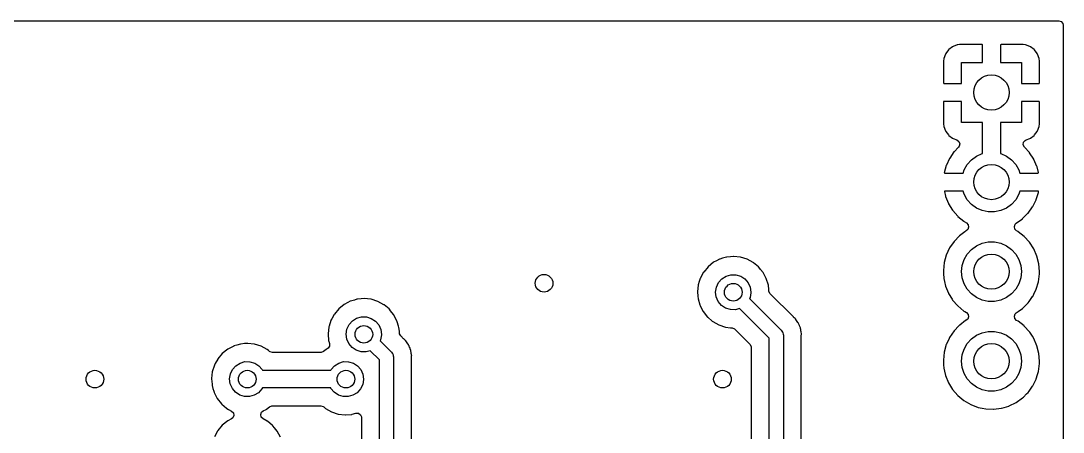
# Model space of a CAD drawing. Extents: x 123.1 to 180.7, y -123.3 to -73.5.
# Drawn here: x 150.94 to 180.47, y -85.2 to -73.53 of the extents above; entities that cross this region are included whole.
import ezdxf

# ---------------------------------------------------------------- set-up
doc = ezdxf.new("R2010")
doc.units = 0
doc.layers.add('BLACK', color=7, linetype='CONTINUOUS')

msp = doc.modelspace()

# ---------------------------------------------------------------- linework, layer by layer
at = {"layer": 'BLACK', "linetype": 'CONTINUOUS'}
for p, q in [((123.189, -73.5335), (180.34, -73.5335)), ((180.34, -73.5335), (180.409, -73.5535)), ((180.409, -73.5535), (180.455, -73.6072)), ((180.455, -73.6072), (180.466, -73.6595)), ((180.466, -73.6595), (180.466, -86.1256)), ((177.217, -74.3593), (177.14, -74.4614)), ((177.229, -74.3467), (177.217, -74.3593)), ((177.331, -74.2702), (177.229, -74.3467)), ((177.347, -74.2617), (177.331, -74.2702)), ((177.467, -74.2165), (177.347, -74.2617)), ((177.483, -74.2129), (177.467, -74.2165)), ((177.534, -74.2074), (177.483, -74.2129)), ((177.54, -74.207), (177.534, -74.2074)), ((178.167, -74.207), (177.54, -74.207)), ((178.175, -74.2087), (178.167, -74.207)), ((178.177, -74.2099), (178.175, -74.2087)), ((178.181, -74.2251), (178.177, -74.2099)), ((178.181, -74.715), (178.181, -74.2251)), ((178.691, -74.2129), (178.689, -74.2205)), ((178.689, -74.2205), (178.689, -74.715)), ((178.692, -74.2115), (178.691, -74.2129)), ((178.707, -74.207), (178.692, -74.2115)), ((179.33, -74.207), (178.707, -74.207)), ((179.336, -74.2074), (179.33, -74.207)), ((179.387, -74.2129), (179.336, -74.2074)), ((179.403, -74.2165), (179.387, -74.2129)), ((179.523, -74.2617), (179.403, -74.2165)), ((179.539, -74.2702), (179.523, -74.2617)), ((179.641, -74.3467), (179.539, -74.2702)), ((179.653, -74.3593), (179.641, -74.3467)), ((179.73, -74.4614), (179.653, -74.3593)), ((177.083, -74.6126), (177.077, -74.6635)), ((177.077, -74.6635), (177.077, -74.6703)), ((177.077, -74.6703), (177.077, -75.2929)), ((177.087, -74.5974), (177.083, -74.6126)), ((177.132, -74.4769), (177.087, -74.5974)), ((177.14, -74.4614), (177.132, -74.4769)), ((179.738, -74.4769), (179.73, -74.4614)), ((179.783, -74.5974), (179.738, -74.4769)), ((179.787, -74.6126), (179.783, -74.5974)), ((179.793, -74.6635), (179.787, -74.6126)), ((179.793, -74.6703), (179.793, -74.6635)), ((179.793, -75.2975), (179.793, -74.6703)), ((177.585, -75.311), (177.585, -74.715)), ((177.585, -74.715), (178.181, -74.715)), ((178.689, -74.715), (179.285, -74.715)), ((179.285, -74.715), (179.285, -75.311)), ((177.077, -75.2929), (177.081, -75.3081)), ((179.791, -75.3051), (179.793, -75.2975)), ((177.081, -75.3081), (177.083, -75.3093)), ((177.083, -75.3093), (177.091, -75.311)), ((177.091, -75.311), (177.585, -75.311)), ((179.285, -75.311), (179.775, -75.311)), ((179.775, -75.311), (179.79, -75.3065)), ((179.79, -75.3065), (179.791, -75.3051)), ((177.079, -75.8249), (177.077, -75.8325)), ((177.077, -75.8325), (177.077, -76.4597)), ((177.08, -75.8235), (177.079, -75.8249)), ((177.095, -75.819), (177.08, -75.8235)), ((177.585, -75.819), (177.095, -75.819)), ((177.585, -76.415), (177.585, -75.819)), ((179.285, -75.819), (179.285, -76.415)), ((179.779, -75.819), (179.285, -75.819)), ((179.787, -75.8207), (179.779, -75.819)), ((179.789, -75.8219), (179.787, -75.8207)), ((179.793, -75.8371), (179.789, -75.8219)), ((179.793, -76.4597), (179.793, -75.8371)), ((177.077, -76.4597), (177.077, -76.4665)), ((177.077, -76.4665), (177.083, -76.5174)), ((178.181, -76.415), (177.585, -76.415)), ((178.181, -77.2948), (178.181, -76.415)), ((179.285, -76.415), (178.689, -76.415)), ((178.689, -76.415), (178.689, -77.2948)), ((179.787, -76.5174), (179.793, -76.4665)), ((179.793, -76.4665), (179.793, -76.4597)), ((177.083, -76.5174), (177.087, -76.5326)), ((177.087, -76.5326), (177.132, -76.6531)), ((177.132, -76.6531), (177.14, -76.6686)), ((177.14, -76.6686), (177.217, -76.7707)), ((177.217, -76.7707), (177.229, -76.7833)), ((179.641, -76.7833), (179.653, -76.7707)), ((179.653, -76.7707), (179.73, -76.6686)), ((179.73, -76.6686), (179.738, -76.6531)), ((179.738, -76.6531), (179.783, -76.5326)), ((179.783, -76.5326), (179.787, -76.5174)), ((177.229, -76.7833), (177.331, -76.8598)), ((177.331, -76.8598), (177.347, -76.8683)), ((177.347, -76.8683), (177.456, -76.9093)), ((177.456, -76.9093), (177.513, -76.952)), ((177.513, -76.952), (177.538, -77.0185)), ((177.538, -77.0185), (177.523, -77.0879)), ((179.336, -77.0474), (179.344, -76.9769)), ((179.367, -77.1113), (179.336, -77.0474)), ((179.344, -76.9769), (179.389, -76.9222)), ((179.389, -76.9222), (179.416, -76.9085)), ((179.416, -76.9085), (179.523, -76.8683)), ((179.523, -76.8683), (179.539, -76.8598)), ((179.539, -76.8598), (179.641, -76.7833)), ((177.373, -77.2517), (177.253, -77.4276)), ((177.38, -77.2437), (177.373, -77.2517)), ((177.503, -77.1144), (177.38, -77.2437)), ((177.523, -77.0879), (177.503, -77.1144)), ((178.01, -77.3689), (178.172, -77.2966)), ((178.172, -77.2966), (178.181, -77.2948)), ((178.689, -77.2948), (178.698, -77.2966)), ((178.698, -77.2966), (178.86, -77.3689)), ((179.511, -77.2698), (179.367, -77.1113)), ((179.517, -77.2779), (179.511, -77.2698)), ((179.633, -77.4567), (179.517, -77.2779)), ((177.155, -77.6395), (177.099, -77.8392)), ((177.158, -77.6298), (177.155, -77.6395)), ((177.248, -77.4366), (177.158, -77.6298)), ((177.253, -77.4276), (177.248, -77.4366)), ((177.658, -77.7593), (177.747, -77.6054)), ((177.747, -77.6054), (177.866, -77.4733)), ((177.866, -77.4733), (178.01, -77.3689)), ((178.86, -77.3689), (179.004, -77.4733)), ((179.004, -77.4733), (179.123, -77.6054)), ((179.123, -77.6054), (179.212, -77.7593)), ((179.638, -77.4658), (179.633, -77.4567)), ((179.723, -77.6611), (179.638, -77.4658)), ((177.099, -77.8392), (177.101, -77.8476)), ((177.101, -77.8476), (177.113, -77.851)), ((177.113, -77.851), (177.629, -77.851)), ((177.629, -77.851), (177.658, -77.7593)), ((179.212, -77.7593), (179.241, -77.851)), ((179.241, -77.851), (179.753, -77.851)), ((179.726, -77.6709), (179.723, -77.6611)), ((179.768, -77.8379), (179.726, -77.6709)), ((179.753, -77.851), (179.767, -77.847)), ((179.767, -77.847), (179.768, -77.8379)), ((177.105, -78.363), (177.103, -78.373)), ((177.103, -78.373), (177.134, -78.5074)), ((177.118, -78.359), (177.105, -78.363)), ((177.629, -78.359), (177.118, -78.359)), ((177.134, -78.5074), (177.137, -78.5173)), ((177.137, -78.5173), (177.217, -78.7146)), ((177.658, -78.4507), (177.629, -78.359)), ((177.747, -78.6046), (177.658, -78.4507)), ((179.212, -78.4507), (179.123, -78.6046)), ((179.241, -78.359), (179.212, -78.4507)), ((179.754, -78.359), (179.241, -78.359)), ((179.703, -78.6017), (179.765, -78.3979)), ((179.767, -78.3628), (179.754, -78.359)), ((179.765, -78.3979), (179.768, -78.3878)), ((179.769, -78.377), (179.767, -78.3628)), ((179.768, -78.3878), (179.769, -78.377)), ((177.217, -78.7146), (177.221, -78.7238)), ((177.221, -78.7238), (177.333, -78.9054)), ((177.866, -78.7367), (177.747, -78.6046)), ((178.01, -78.8411), (177.866, -78.7367)), ((178.172, -78.9134), (178.01, -78.8411)), ((178.86, -78.8411), (178.698, -78.9134)), ((179.004, -78.7367), (178.86, -78.8411)), ((179.123, -78.6046), (179.004, -78.7367)), ((179.476, -78.984), (179.6, -78.811)), ((179.6, -78.811), (179.605, -78.8022)), ((179.605, -78.8022), (179.7, -78.6113)), ((179.7, -78.6113), (179.703, -78.6017)), ((177.333, -78.9054), (177.339, -78.9137)), ((177.339, -78.9137), (177.478, -79.0747)), ((177.478, -79.0747), (177.486, -79.0819)), ((177.486, -79.0819), (177.649, -79.2179)), ((178.346, -78.9503), (178.172, -78.9134)), ((178.524, -78.9503), (178.346, -78.9503)), ((178.698, -78.9134), (178.524, -78.9503)), ((179.318, -79.1421), (179.469, -78.9918)), ((179.469, -78.9918), (179.476, -78.984)), ((177.649, -79.2179), (177.658, -79.2238)), ((177.658, -79.2238), (177.727, -79.2642)), ((177.727, -79.2642), (177.776, -79.3158)), ((177.789, -79.3856), (177.762, -79.4514)), ((177.776, -79.3158), (177.789, -79.3856)), ((179.083, -79.3667), (179.108, -79.3002)), ((179.098, -79.4361), (179.083, -79.3667)), ((179.108, -79.3002), (179.135, -79.2736)), ((179.135, -79.2736), (179.31, -79.1488)), ((179.31, -79.1488), (179.318, -79.1421)), ((177.53, -79.6256), (177.376, -79.7871)), ((177.68, -79.5128), (177.53, -79.6256)), ((177.704, -79.4946), (177.68, -79.5128)), ((177.709, -79.4915), (177.704, -79.4946)), ((177.704, -79.4946), (177.704, -79.4946)), ((177.722, -79.4848), (177.709, -79.4915)), ((177.762, -79.4514), (177.722, -79.4848)), ((179.148, -79.4865), (179.098, -79.4361)), ((179.189, -79.5096), (179.148, -79.4865)), ((179.193, -79.5128), (179.189, -79.5096)), ((179.361, -79.6448), (179.193, -79.5128)), ((179.193, -79.5128), (179.193, -79.5128)), ((179.361, -79.6449), (179.361, -79.6448)), ((179.365, -79.6481), (179.361, -79.6449)), ((179.515, -79.8133), (179.365, -79.6481)), ((177.25, -79.9717), (177.156, -80.1743)), ((177.376, -79.7871), (177.25, -79.9717)), ((177.747, -80.1454), (177.866, -80.0133)), ((177.866, -80.0133), (178.01, -79.9089)), ((178.01, -79.9089), (178.172, -79.8366)), ((178.172, -79.8366), (178.346, -79.7997)), ((178.346, -79.7997), (178.524, -79.7997)), ((178.524, -79.7997), (178.698, -79.8366)), ((178.698, -79.8366), (178.86, -79.9089)), ((178.86, -79.9089), (179.004, -80.0133)), ((179.004, -80.0133), (179.123, -80.1454)), ((179.636, -80.0008), (179.515, -79.8133)), ((179.725, -80.2057), (179.636, -80.0008)), ((170.735, -80.2925), (170.644, -80.3399)), ((170.74, -80.2896), (170.735, -80.2925)), ((170.735, -80.2925), (170.735, -80.2925)), ((170.819, -80.2664), (170.74, -80.2896)), ((170.924, -80.2355), (170.819, -80.2664)), ((170.93, -80.2338), (170.924, -80.2355)), ((170.924, -80.2355), (170.924, -80.2355)), ((170.936, -80.2332), (170.93, -80.2338)), ((171.044, -80.2234), (170.936, -80.2332)), ((170.936, -80.2332), (170.936, -80.2332)), ((171.127, -80.2158), (171.044, -80.2234)), ((171.133, -80.2165), (171.127, -80.2158)), ((171.317, -80.2359), (171.133, -80.2165)), ((171.133, -80.2165), (171.133, -80.2165)), ((171.324, -80.2365), (171.317, -80.2359)), ((171.317, -80.2359), (171.317, -80.2359)), ((171.513, -80.295), (171.324, -80.2365)), ((171.686, -80.3891), (171.513, -80.295)), ((177.156, -80.1743), (177.096, -80.3896)), ((177.604, -80.4683), (177.658, -80.2993)), ((177.658, -80.2993), (177.747, -80.1454)), ((179.123, -80.1454), (179.212, -80.2993)), ((179.212, -80.2993), (179.266, -80.4683)), ((179.78, -80.4224), (179.725, -80.2057)), ((170.411, -80.5052), (170.284, -80.6567)), ((170.565, -80.3812), (170.411, -80.5052)), ((170.644, -80.3399), (170.565, -80.3812)), ((171.691, -80.393), (171.686, -80.3891)), ((171.833, -80.5099), (171.691, -80.393)), ((171.691, -80.393), (171.691, -80.393)), ((171.839, -80.5151), (171.833, -80.5099)), ((171.843, -80.5199), (171.839, -80.5151)), ((171.894, -80.5821), (171.843, -80.5199)), ((171.843, -80.5199), (171.843, -80.5199)), ((171.964, -80.6684), (171.894, -80.5821)), ((177.096, -80.3896), (177.072, -80.6117)), ((177.072, -80.6117), (177.073, -80.6168)), ((177.585, -80.645), (177.604, -80.4683)), ((179.266, -80.4683), (179.285, -80.645)), ((179.798, -80.645), (179.78, -80.4224)), ((170.187, -80.8359), (170.157, -80.9279)), ((170.188, -80.83), (170.187, -80.8359)), ((170.187, -80.8359), (170.187, -80.8359)), ((170.202, -80.8054), (170.188, -80.83)), ((170.281, -80.6621), (170.202, -80.8054)), ((170.284, -80.6567), (170.281, -80.6621)), ((170.281, -80.6621), (170.281, -80.6621)), ((170.702, -80.9547), (170.796, -80.8484)), ((170.796, -80.8484), (170.916, -80.7728)), ((170.916, -80.7728), (171.052, -80.7338)), ((171.052, -80.7338), (171.194, -80.7347)), ((171.194, -80.7347), (171.33, -80.7753)), ((171.33, -80.7753), (171.448, -80.8524)), ((171.448, -80.8524), (171.541, -80.9598)), ((172.057, -80.843), (171.964, -80.6684)), ((172.114, -81.0324), (172.057, -80.843)), ((177.073, -80.6168), (177.073, -80.6169)), ((177.073, -80.6169), (177.078, -80.7116)), ((177.078, -80.7116), (177.085, -80.8347)), ((177.085, -80.8347), (177.086, -80.8398)), ((177.086, -80.8398), (177.086, -80.8398)), ((177.086, -80.8398), (177.106, -80.9279)), ((177.604, -80.8217), (177.585, -80.645)), ((177.658, -80.9907), (177.604, -80.8217)), ((179.266, -80.8217), (179.212, -80.9907)), ((179.285, -80.645), (179.266, -80.8217)), ((179.767, -80.9331), (179.797, -80.7116)), ((179.797, -80.7116), (179.798, -80.645)), ((170.129, -81.0185), (170.107, -81.2151)), ((170.157, -80.9279), (170.129, -81.0185)), ((170.62, -81.2231), (170.642, -81.083)), ((170.642, -81.083), (170.702, -80.9547)), ((171.541, -80.9598), (171.6, -81.0889)), ((171.6, -81.0889), (171.62, -81.2292)), ((172.126, -81.1515), (172.114, -81.0324)), ((172.13, -81.197), (172.126, -81.1515)), ((172.132, -81.2114), (172.13, -81.197)), ((177.106, -80.9279), (177.134, -81.0526)), ((177.134, -81.0526), (177.218, -81.2596)), ((177.747, -81.1446), (177.658, -80.9907)), ((177.866, -81.2767), (177.747, -81.1446)), ((179.123, -81.1446), (179.004, -81.2767)), ((179.212, -80.9907), (179.123, -81.1446)), ((179.666, -81.2212), (179.7, -81.1515)), ((179.7, -81.1515), (179.702, -81.1468)), ((179.7, -81.1515), (179.7, -81.1515)), ((179.702, -81.1468), (179.767, -80.9331)), ((160.27, -81.4863), (160.197, -81.5243)), ((160.275, -81.4834), (160.27, -81.4863)), ((160.27, -81.4863), (160.27, -81.4863)), ((160.389, -81.4501), (160.275, -81.4834)), ((160.459, -81.4293), (160.389, -81.4501)), ((160.465, -81.4276), (160.459, -81.4293)), ((160.459, -81.4293), (160.459, -81.4293)), ((160.471, -81.427), (160.465, -81.4276)), ((160.58, -81.4172), (160.471, -81.427)), ((160.471, -81.427), (160.471, -81.427)), ((160.662, -81.4096), (160.58, -81.4172)), ((160.668, -81.4103), (160.662, -81.4096)), ((160.853, -81.4297), (160.668, -81.4103)), ((160.668, -81.4103), (160.668, -81.4103)), ((160.859, -81.4303), (160.853, -81.4297)), ((160.853, -81.4297), (160.853, -81.4297)), ((161.048, -81.4888), (160.859, -81.4303)), ((161.222, -81.5829), (161.048, -81.4888)), ((170.107, -81.2151), (170.107, -81.2212)), ((170.107, -81.2212), (170.117, -81.3424)), ((170.117, -81.3424), (170.123, -81.4121)), ((170.123, -81.4121), (170.125, -81.4181)), ((170.125, -81.4181), (170.172, -81.5829)), ((170.638, -81.3637), (170.62, -81.2231)), ((170.695, -81.4934), (170.638, -81.3637)), ((170.787, -81.6019), (170.695, -81.4934)), ((171.596, -81.3812), (171.583, -81.4092)), ((171.583, -81.4092), (172.481, -82.3072)), ((171.62, -81.2414), (171.596, -81.3812)), ((171.62, -81.2292), (171.62, -81.2414)), ((172.166, -81.2738), (172.132, -81.2114)), ((172.823, -81.93), (172.166, -81.2738)), ((177.218, -81.2596), (177.221, -81.264)), ((177.221, -81.264), (177.322, -81.4293)), ((177.322, -81.4293), (177.335, -81.4501)), ((177.335, -81.4501), (177.481, -81.6189)), ((178.01, -81.3811), (177.866, -81.2767)), ((178.172, -81.4534), (178.01, -81.3811)), ((178.346, -81.4903), (178.172, -81.4534)), ((178.524, -81.4903), (178.346, -81.4903)), ((178.698, -81.4534), (178.524, -81.4903)), ((178.86, -81.3811), (178.698, -81.4534)), ((179.004, -81.2767), (178.86, -81.3811)), ((179.473, -81.5285), (179.5, -81.4917)), ((179.5, -81.4917), (179.6, -81.3513)), ((179.6, -81.3513), (179.603, -81.3471)), ((179.603, -81.3471), (179.666, -81.2212)), ((159.946, -81.699), (159.819, -81.8505)), ((160.1, -81.575), (159.946, -81.699)), ((160.197, -81.5243), (160.1, -81.575)), ((161.226, -81.5868), (161.222, -81.5829)), ((161.368, -81.7037), (161.226, -81.5868)), ((161.226, -81.5868), (161.226, -81.5868)), ((161.374, -81.7089), (161.368, -81.7037)), ((161.378, -81.7137), (161.374, -81.7089)), ((161.414, -81.7583), (161.378, -81.7137)), ((161.378, -81.7137), (161.378, -81.7137)), ((161.499, -81.8622), (161.414, -81.7583)), ((170.172, -81.5829), (170.178, -81.6022)), ((170.178, -81.6022), (170.18, -81.6077)), ((170.18, -81.6077), (170.232, -81.7089)), ((170.232, -81.7089), (170.268, -81.7782)), ((170.268, -81.7782), (170.391, -81.9332)), ((170.905, -81.6805), (170.787, -81.6019)), ((171.04, -81.7228), (170.905, -81.6805)), ((171.182, -81.7254), (171.04, -81.7228)), ((171.301, -81.6929), (171.182, -81.7254)), ((172.139, -82.5312), (171.301, -81.6929)), ((177.481, -81.6189), (177.653, -81.7616)), ((177.653, -81.7616), (177.681, -81.7782)), ((177.681, -81.7782), (177.726, -81.8045)), ((179.136, -81.8139), (179.194, -81.7727)), ((179.194, -81.7727), (179.315, -81.6862)), ((179.315, -81.6862), (179.473, -81.5285)), ((159.722, -82.0297), (159.67, -82.1941)), ((159.724, -82.0238), (159.722, -82.0297)), ((159.722, -82.0297), (159.722, -82.0297)), ((159.746, -81.9827), (159.724, -82.0238)), ((159.816, -81.8559), (159.746, -81.9827)), ((159.819, -81.8505), (159.816, -81.8559)), ((159.816, -81.8559), (159.816, -81.8559)), ((160.237, -82.1485), (160.331, -82.0422)), ((160.331, -82.0422), (160.451, -81.9666)), ((160.451, -81.9666), (160.587, -81.9276)), ((160.587, -81.9276), (160.729, -81.9285)), ((160.729, -81.9285), (160.865, -81.9691)), ((160.865, -81.9691), (160.984, -82.0462)), ((160.984, -82.0462), (161.076, -82.1536)), ((161.592, -82.0368), (161.499, -81.8622)), ((161.6, -82.0643), (161.592, -82.0368)), ((161.639, -82.1941), (161.6, -82.0643)), ((170.391, -81.9332), (170.396, -81.9371)), ((170.396, -81.9371), (170.396, -81.9371)), ((170.396, -81.9371), (170.524, -82.0461)), ((170.524, -82.0461), (170.541, -82.0613)), ((170.541, -82.0613), (170.714, -82.1578)), ((172.828, -81.935), (172.823, -81.93)), ((172.85, -81.9549), (172.828, -81.935)), ((172.874, -81.9764), (172.85, -81.9549)), ((172.879, -81.9827), (172.874, -81.9764)), ((172.911, -82.0291), (172.879, -81.9827)), ((172.879, -81.9827), (172.879, -81.9827)), ((172.914, -82.0344), (172.911, -82.0291)), ((172.953, -82.0851), (172.914, -82.0344)), ((172.956, -82.092), (172.953, -82.0851)), ((177.704, -82.0346), (177.538, -82.1597)), ((177.709, -82.0315), (177.704, -82.0346)), ((177.704, -82.0346), (177.704, -82.0346)), ((177.721, -82.025), (177.709, -82.0315)), ((177.762, -81.9917), (177.721, -82.025)), ((177.726, -81.8045), (177.775, -81.8561)), ((177.788, -81.9259), (177.762, -81.9917)), ((177.775, -81.8561), (177.788, -81.9259)), ((179.083, -81.9069), (179.108, -81.8405)), ((179.098, -81.9764), (179.083, -81.9069)), ((179.148, -82.0268), (179.098, -81.9764)), ((179.108, -81.8405), (179.136, -81.8139)), ((179.189, -82.0496), (179.148, -82.0268)), ((179.193, -82.0528), (179.189, -82.0496)), ((179.361, -82.1848), (179.193, -82.0528)), ((179.193, -82.0528), (179.193, -82.0528)), ((159.664, -82.2123), (159.642, -82.4089)), ((159.67, -82.1941), (159.664, -82.2123)), ((160.155, -82.4169), (160.177, -82.2768)), ((160.177, -82.2768), (160.237, -82.1485)), ((161.076, -82.1536), (161.135, -82.2827)), ((161.135, -82.2827), (161.155, -82.423)), ((161.649, -82.2262), (161.639, -82.1941)), ((161.66, -82.337), (161.649, -82.2262)), ((161.665, -82.3908), (161.66, -82.337)), ((170.714, -82.1578), (170.902, -82.2189)), ((170.902, -82.2189), (171.038, -82.2352)), ((171.038, -82.2352), (171.092, -82.2416)), ((171.092, -82.2416), (171.157, -82.2695)), ((171.157, -82.2695), (171.166, -82.2776)), ((171.166, -82.2776), (171.594, -82.705)), ((172.481, -82.3072), (172.498, -82.3355)), ((172.498, -82.3355), (172.519, -82.3617)), ((172.519, -82.3617), (172.522, -82.3729)), ((172.522, -82.3729), (172.528, -82.3826)), ((172.528, -82.3826), (172.532, -82.4158)), ((172.958, -82.0943), (172.956, -82.092)), ((172.966, -82.1091), (172.958, -82.0943)), ((172.967, -82.1115), (172.966, -82.1091)), ((172.971, -82.1177), (172.967, -82.1115)), ((172.994, -82.1769), (172.971, -82.1177)), ((172.994, -82.1775), (172.994, -82.1769)), ((172.997, -82.1836), (172.994, -82.1775)), ((173.022, -82.2421), (172.997, -82.1836)), ((173.024, -82.2496), (173.022, -82.2421)), ((173.024, -82.2521), (173.024, -82.2496)), ((173.029, -82.2684), (173.024, -82.2521)), ((173.029, -82.2711), (173.029, -82.2684)), ((173.032, -82.2782), (173.029, -82.2711)), ((173.039, -82.3314), (173.032, -82.2782)), ((173.04, -82.3416), (173.039, -82.3314)), ((173.041, -82.3481), (173.04, -82.3416)), ((173.052, -82.411), (173.041, -82.3481)), ((177.376, -82.3271), (177.25, -82.5117)), ((177.383, -82.3191), (177.376, -82.3271)), ((177.512, -82.1848), (177.383, -82.3191)), ((177.53, -82.1656), (177.512, -82.1848)), ((177.538, -82.1597), (177.53, -82.1656)), ((178.01, -82.4489), (178.172, -82.3766)), ((178.172, -82.3766), (178.346, -82.3397)), ((178.346, -82.3397), (178.524, -82.3397)), ((178.524, -82.3397), (178.698, -82.3766)), ((178.698, -82.3766), (178.86, -82.4489)), ((179.361, -82.1849), (179.361, -82.1848)), ((179.365, -82.1881), (179.361, -82.1849)), ((179.515, -82.3533), (179.365, -82.1881)), ((179.518, -82.3576), (179.515, -82.3533)), ((179.595, -82.4765), (179.518, -82.3576)), ((179.518, -82.3576), (179.518, -82.3576)), ((157.36, -82.6796), (157.278, -82.6872)), ((157.366, -82.6803), (157.36, -82.6796)), ((159.642, -82.4089), (159.658, -82.6059)), ((159.658, -82.6059), (159.66, -82.6119)), ((159.66, -82.6119), (159.66, -82.6119)), ((159.66, -82.6119), (159.681, -82.685)), ((160.173, -82.5575), (160.155, -82.4169)), ((160.231, -82.6872), (160.173, -82.5575)), ((161.131, -82.575), (161.118, -82.603)), ((161.118, -82.603), (161.439, -82.9241)), ((161.155, -82.4352), (161.131, -82.575)), ((161.155, -82.423), (161.155, -82.4352)), ((161.667, -82.4052), (161.665, -82.3908)), ((161.702, -82.4676), (161.667, -82.4052)), ((161.781, -82.5469), (161.702, -82.4676)), ((161.786, -82.5518), (161.781, -82.5469)), ((161.833, -82.5933), (161.786, -82.5518)), ((161.837, -82.5996), (161.833, -82.5933)), ((161.869, -82.6459), (161.837, -82.5996)), ((161.837, -82.5996), (161.837, -82.5996)), ((161.873, -82.6513), (161.869, -82.6459)), ((161.912, -82.702), (161.873, -82.6513)), ((172.139, -94.7862), (172.139, -82.5312)), ((172.532, -82.4158), (172.539, -82.4484)), ((172.539, -82.4484), (172.539, -94.8693)), ((173.047, -82.4773), (173.048, -82.4687)), ((173.047, -94.8444), (173.047, -82.4773)), ((173.048, -82.4687), (173.051, -82.4186)), ((173.051, -82.4186), (173.052, -82.411)), ((173.051, -82.4186), (173.051, -82.4186)), ((177.234, -82.5456), (177.16, -82.705)), ((177.25, -82.5117), (177.234, -82.5456)), ((177.747, -82.6854), (177.866, -82.5533)), ((177.866, -82.5533), (178.01, -82.4489)), ((178.86, -82.4489), (179.004, -82.5533)), ((179.004, -82.5533), (179.123, -82.6854)), ((179.636, -82.5408), (179.595, -82.4765)), ((179.725, -82.7457), (179.636, -82.5408)), ((156.644, -82.969), (156.517, -83.1205)), ((156.798, -82.845), (156.644, -82.969)), ((156.896, -82.7941), (156.798, -82.845)), ((156.968, -82.7563), (156.896, -82.7941)), ((156.973, -82.7534), (156.968, -82.7563)), ((156.968, -82.7563), (156.968, -82.7563)), ((157.052, -82.7302), (156.973, -82.7534)), ((157.157, -82.6993), (157.052, -82.7302)), ((157.163, -82.6976), (157.157, -82.6993)), ((157.157, -82.6993), (157.157, -82.6993)), ((157.169, -82.697), (157.163, -82.6976)), ((157.278, -82.6872), (157.169, -82.697)), ((157.169, -82.697), (157.169, -82.697)), ((157.551, -82.6997), (157.366, -82.6803)), ((157.366, -82.6803), (157.366, -82.6803)), ((157.557, -82.7003), (157.551, -82.6997)), ((157.551, -82.6997), (157.551, -82.6997)), ((157.746, -82.7588), (157.557, -82.7003)), ((157.92, -82.8529), (157.746, -82.7588)), ((157.949, -82.8775), (157.92, -82.8529)), ((157.983, -82.9056), (157.949, -82.8775)), ((157.996, -82.9145), (157.983, -82.9056)), ((158.064, -82.9345), (157.996, -82.9145)), ((159.436, -82.9345), (158.064, -82.9345)), ((159.45, -82.9338), (159.436, -82.9345)), ((159.515, -82.9067), (159.45, -82.9338)), ((159.587, -82.8489), (159.515, -82.9067)), ((159.592, -82.845), (159.587, -82.8489)), ((159.587, -82.8489), (159.587, -82.8489)), ((159.598, -82.8422), (159.592, -82.845)), ((159.618, -82.8314), (159.598, -82.8422)), ((159.598, -82.8422), (159.598, -82.8422)), ((159.642, -82.8155), (159.618, -82.8314)), ((159.68, -82.756), (159.642, -82.8155)), ((159.681, -82.685), (159.68, -82.756)), ((160.322, -82.7957), (160.231, -82.6872)), ((160.44, -82.8743), (160.322, -82.7957)), ((160.575, -82.9166), (160.44, -82.8743)), ((160.717, -82.9192), (160.575, -82.9166)), ((160.836, -82.8867), (160.717, -82.9192)), ((161.097, -83.1481), (160.836, -82.8867)), ((161.439, -82.9241), (161.457, -82.9524)), ((161.457, -82.9524), (161.477, -82.9785)), ((161.915, -82.7089), (161.912, -82.702)), ((161.916, -82.7112), (161.915, -82.7089)), ((161.924, -82.726), (161.916, -82.7112)), ((161.925, -82.7284), (161.924, -82.726)), ((161.93, -82.7346), (161.925, -82.7284)), ((161.932, -82.7417), (161.93, -82.7346)), ((161.934, -82.7457), (161.932, -82.7417)), ((161.932, -82.7417), (161.932, -82.7417)), ((161.952, -82.7941), (161.934, -82.7457)), ((161.952, -82.7944), (161.952, -82.7941)), ((161.955, -82.8005), (161.952, -82.7944)), ((161.981, -82.859), (161.955, -82.8005)), ((161.982, -82.8665), (161.981, -82.859)), ((161.983, -82.869), (161.982, -82.8665)), ((161.987, -82.8853), (161.983, -82.869)), ((161.988, -82.8879), (161.987, -82.8853)), ((161.99, -82.895), (161.988, -82.8879)), ((161.995, -82.9338), (161.99, -82.895)), ((161.998, -82.9585), (161.995, -82.9338)), ((161.999, -82.965), (161.998, -82.9585)), ((162.01, -83.0279), (161.999, -82.965)), ((171.594, -82.705), (171.628, -82.7673)), ((171.628, -82.7673), (171.63, -82.7941)), ((171.63, -82.7941), (171.63, -94.5233)), ((177.096, -82.9296), (177.072, -83.1517)), ((177.156, -82.7143), (177.096, -82.9296)), ((177.16, -82.705), (177.156, -82.7143)), ((177.604, -83.0083), (177.658, -82.8393)), ((177.658, -82.8393), (177.747, -82.6854)), ((179.123, -82.6854), (179.212, -82.8393)), ((179.212, -82.8393), (179.266, -83.0083)), ((179.78, -82.9624), (179.725, -82.7457)), ((179.798, -83.185), (179.78, -82.9624)), ((156.445, -83.2516), (156.422, -83.2938)), ((156.514, -83.1259), (156.445, -83.2516)), ((156.517, -83.1205), (156.514, -83.1259)), ((156.514, -83.1259), (156.514, -83.1259)), ((157.029, -83.3122), (157.149, -83.2366)), ((157.149, -83.2366), (157.285, -83.1976)), ((157.285, -83.1976), (157.427, -83.1985)), ((157.427, -83.1985), (157.563, -83.2391)), ((157.563, -83.2391), (157.682, -83.3162)), ((159.823, -83.3122), (159.943, -83.2366)), ((159.943, -83.2366), (160.079, -83.1976)), ((160.079, -83.1976), (160.221, -83.1985)), ((160.221, -83.1985), (160.357, -83.2391)), ((160.357, -83.2391), (160.476, -83.3162)), ((161.097, -87.1118), (161.097, -83.1481)), ((161.477, -82.9785), (161.48, -82.9898)), ((161.48, -82.9898), (161.486, -82.9995)), ((161.486, -82.9995), (161.49, -83.0327)), ((161.49, -83.0327), (161.497, -83.0653)), ((161.497, -83.0653), (161.497, -87.1128)), ((162.006, -83.0856), (162.009, -83.0355)), ((162.006, -83.0942), (162.006, -83.0856)), ((162.006, -86.7979), (162.006, -83.0942)), ((162.009, -83.0355), (162.01, -83.0279)), ((162.009, -83.0355), (162.009, -83.0355)), ((177.072, -83.1517), (177.073, -83.1568)), ((177.073, -83.1568), (177.073, -83.1569)), ((177.073, -83.1569), (177.08, -83.2938)), ((177.585, -83.185), (177.604, -83.0083)), ((177.604, -83.3617), (177.585, -83.185)), ((179.266, -83.0083), (179.285, -83.185)), ((179.285, -83.185), (179.266, -83.3617)), ((179.767, -83.4731), (179.797, -83.2516)), ((179.797, -83.2516), (179.798, -83.185)), ((156.362, -83.4823), (156.34, -83.6789)), ((156.422, -83.2938), (156.362, -83.4823)), ((156.853, -83.6869), (156.875, -83.5468)), ((156.875, -83.5468), (156.935, -83.4185)), ((156.935, -83.4185), (157.029, -83.3122)), ((157.682, -83.3162), (157.774, -83.4236)), ((157.774, -83.4236), (157.783, -83.443)), ((157.783, -83.443), (159.718, -83.443)), ((159.718, -83.443), (159.729, -83.4185)), ((159.729, -83.4185), (159.823, -83.3122)), ((160.476, -83.3162), (160.568, -83.4236)), ((160.568, -83.4236), (160.627, -83.5527)), ((160.627, -83.5527), (160.647, -83.693)), ((177.08, -83.2938), (177.085, -83.3747)), ((177.085, -83.3747), (177.086, -83.3798)), ((177.086, -83.3798), (177.086, -83.3798)), ((177.086, -83.3798), (177.105, -83.465)), ((177.105, -83.465), (177.134, -83.5926)), ((177.658, -83.5307), (177.604, -83.3617)), ((177.747, -83.6846), (177.658, -83.5307)), ((179.212, -83.5307), (179.123, -83.6846)), ((179.266, -83.3617), (179.212, -83.5307)), ((179.702, -83.6868), (179.742, -83.558)), ((179.742, -83.558), (179.766, -83.478)), ((179.766, -83.478), (179.767, -83.4731)), ((179.766, -83.478), (179.766, -83.478)), ((156.34, -83.6789), (156.34, -83.685)), ((156.34, -83.685), (156.353, -83.8327)), ((156.353, -83.8327), (156.356, -83.8759)), ((156.871, -83.8275), (156.853, -83.6869)), ((156.929, -83.9572), (156.871, -83.8275)), ((160.623, -83.845), (160.562, -83.9726)), ((160.647, -83.7052), (160.623, -83.845)), ((160.647, -83.693), (160.647, -83.7052)), ((177.134, -83.5926), (177.218, -83.7996)), ((177.218, -83.7996), (177.335, -83.9901)), ((177.866, -83.8167), (177.747, -83.6846)), ((178.01, -83.9211), (177.866, -83.8167)), ((179.004, -83.8167), (178.86, -83.9211)), ((179.123, -83.6846), (179.004, -83.8167)), ((179.606, -83.8824), (179.7, -83.6915)), ((179.7, -83.6915), (179.702, -83.6868)), ((179.7, -83.6915), (179.7, -83.6915)), ((156.356, -83.8759), (156.379, -83.9549)), ((156.379, -83.9549), (156.401, -84.0318)), ((156.401, -84.0318), (156.411, -84.066)), ((156.411, -84.066), (156.414, -84.0715)), ((156.414, -84.0715), (156.493, -84.2262)), ((157.02, -84.0657), (156.929, -83.9572)), ((157.138, -84.1443), (157.02, -84.0657)), ((157.273, -84.1866), (157.138, -84.1443)), ((157.552, -84.1519), (157.415, -84.1892)), ((157.672, -84.0777), (157.552, -84.1519)), ((157.768, -83.9726), (157.672, -84.0777)), ((157.782, -83.943), (157.768, -83.9726)), ((159.716, -83.943), (157.782, -83.943)), ((159.723, -83.9572), (159.716, -83.943)), ((159.814, -84.0657), (159.723, -83.9572)), ((159.932, -84.1443), (159.814, -84.0657)), ((160.067, -84.1866), (159.932, -84.1443)), ((160.346, -84.1519), (160.209, -84.1892)), ((160.466, -84.0777), (160.346, -84.1519)), ((160.562, -83.9726), (160.466, -84.0777)), ((177.335, -83.9901), (177.481, -84.1589)), ((178.172, -83.9934), (178.01, -83.9211)), ((178.346, -84.0303), (178.172, -83.9934)), ((178.524, -84.0303), (178.346, -84.0303)), ((178.698, -83.9934), (178.524, -84.0303)), ((178.86, -83.9211), (178.698, -83.9934)), ((179.341, -84.2001), (179.429, -84.1128)), ((179.429, -84.1128), (179.473, -84.0685)), ((179.473, -84.0685), (179.499, -84.0318)), ((179.499, -84.0318), (179.6, -83.8913)), ((179.6, -83.8913), (179.603, -83.8871)), ((179.603, -83.8871), (179.606, -83.8824)), ((156.493, -84.2262), (156.501, -84.242)), ((156.501, -84.242), (156.624, -84.397)), ((156.624, -84.397), (156.629, -84.4009)), ((156.629, -84.4009), (156.629, -84.4009)), ((156.629, -84.4009), (156.767, -84.519)), ((157.415, -84.1892), (157.273, -84.1866)), ((158.052, -84.452), (158.064, -84.4515)), ((158.064, -84.4515), (159.436, -84.4515)), ((159.436, -84.4515), (159.504, -84.4715)), ((160.209, -84.1892), (160.067, -84.1866)), ((177.481, -84.1589), (177.653, -84.3016)), ((177.653, -84.3016), (177.846, -84.4143)), ((177.846, -84.4143), (178.055, -84.494)), ((178.932, -84.4542), (179.133, -84.3559)), ((179.133, -84.3559), (179.315, -84.2262)), ((179.315, -84.2262), (179.341, -84.2001)), ((156.767, -84.519), (156.775, -84.5251)), ((156.775, -84.5251), (156.822, -84.5514)), ((156.822, -84.5514), (156.908, -84.5996)), ((156.908, -84.5996), (156.958, -84.6503)), ((156.972, -84.7198), (156.947, -84.7861)), ((156.958, -84.6503), (156.972, -84.7198)), ((157.733, -84.7002), (157.757, -84.6336)), ((157.748, -84.7695), (157.733, -84.7002)), ((157.757, -84.6336), (157.802, -84.5962)), ((157.802, -84.5962), (157.89, -84.5514)), ((157.89, -84.5514), (157.896, -84.5486)), ((157.896, -84.5486), (157.986, -84.4782)), ((157.986, -84.4782), (158.052, -84.452)), ((159.504, -84.4715), (159.517, -84.4815)), ((159.517, -84.4815), (159.561, -84.519)), ((159.561, -84.519), (159.569, -84.5251)), ((159.569, -84.5251), (159.741, -84.6216)), ((159.741, -84.6216), (159.929, -84.6827)), ((159.929, -84.6827), (160.126, -84.7062)), ((160.126, -84.7062), (160.132, -84.7057)), ((160.132, -84.7057), (160.317, -84.6915)), ((160.132, -84.7057), (160.132, -84.7057)), ((160.317, -84.6915), (160.323, -84.691)), ((160.317, -84.6915), (160.317, -84.6915)), ((160.323, -84.691), (160.429, -84.6614)), ((160.429, -84.6614), (160.5, -84.6624)), ((160.5, -84.6624), (160.559, -84.7015)), ((160.559, -84.7015), (160.588, -84.7665)), ((178.055, -84.494), (178.06, -84.4951)), ((178.06, -84.4951), (178.06, -84.4951)), ((178.06, -84.4951), (178.167, -84.5169)), ((178.167, -84.5169), (178.274, -84.5386)), ((178.274, -84.5386), (178.279, -84.5388)), ((178.279, -84.5388), (178.279, -84.5388)), ((178.279, -84.5388), (178.492, -84.5466)), ((178.492, -84.5466), (178.492, -84.5466)), ((178.492, -84.5466), (178.497, -84.5468)), ((178.497, -84.5468), (178.502, -84.5461)), ((178.502, -84.5461), (178.713, -84.519)), ((178.502, -84.5461), (178.502, -84.5461)), ((178.713, -84.519), (178.718, -84.5184)), ((178.713, -84.519), (178.713, -84.519)), ((178.718, -84.5184), (178.791, -84.4967)), ((178.791, -84.4967), (178.927, -84.4557)), ((178.927, -84.4557), (178.932, -84.4542)), ((178.927, -84.4557), (178.927, -84.4557)), ((156.644, -85.001), (156.517, -85.1525)), ((156.798, -84.877), (156.644, -85.001)), ((156.804, -84.8742), (156.798, -84.877)), ((156.905, -84.8213), (156.804, -84.8742)), ((156.804, -84.8742), (156.804, -84.8742)), ((156.947, -84.7861), (156.905, -84.8213)), ((157.799, -84.8195), (157.748, -84.7695)), ((157.92, -84.8849), (157.799, -84.8195)), ((157.924, -84.8888), (157.92, -84.8849)), ((158.066, -85.0057), (157.924, -84.8888)), ((157.924, -84.8888), (157.924, -84.8888)), ((158.072, -85.0109), (158.066, -85.0057)), ((158.076, -85.0157), (158.072, -85.0109)), ((158.127, -85.0779), (158.076, -85.0157)), ((158.076, -85.0157), (158.076, -85.0157)), ((160.588, -84.7665), (160.589, -84.7828)), ((160.589, -84.7828), (160.589, -86.7987)), ((156.51, -85.1642), (156.422, -85.3258)), ((156.514, -85.1579), (156.51, -85.1642)), ((156.517, -85.1525), (156.514, -85.1579)), ((156.514, -85.1579), (156.514, -85.1579)), ((158.197, -85.1642), (158.127, -85.0779)), ((158.29, -85.3388), (158.197, -85.1642))]:
    msp.add_line(p, q, dxfattribs=at)
at = {"layer": 'BLACK'}
for centre, radius in [((178.435, -75.565), 0.5), ((178.435, -78.105), 0.5), ((178.435, -80.645), 0.5), ((165.76, -80.9752), 0.25), ((171.12, -81.2292), 0.25), ((160.655, -82.423), 0.25), ((178.435, -83.185), 0.5), ((153.035, -83.693), 0.25), ((157.353, -83.693), 0.25), ((160.147, -83.693), 0.25), ((170.815, -83.693), 0.25)]:
    msp.add_circle(centre, radius, dxfattribs=at)

doc.saveas('drawing.dxf')
